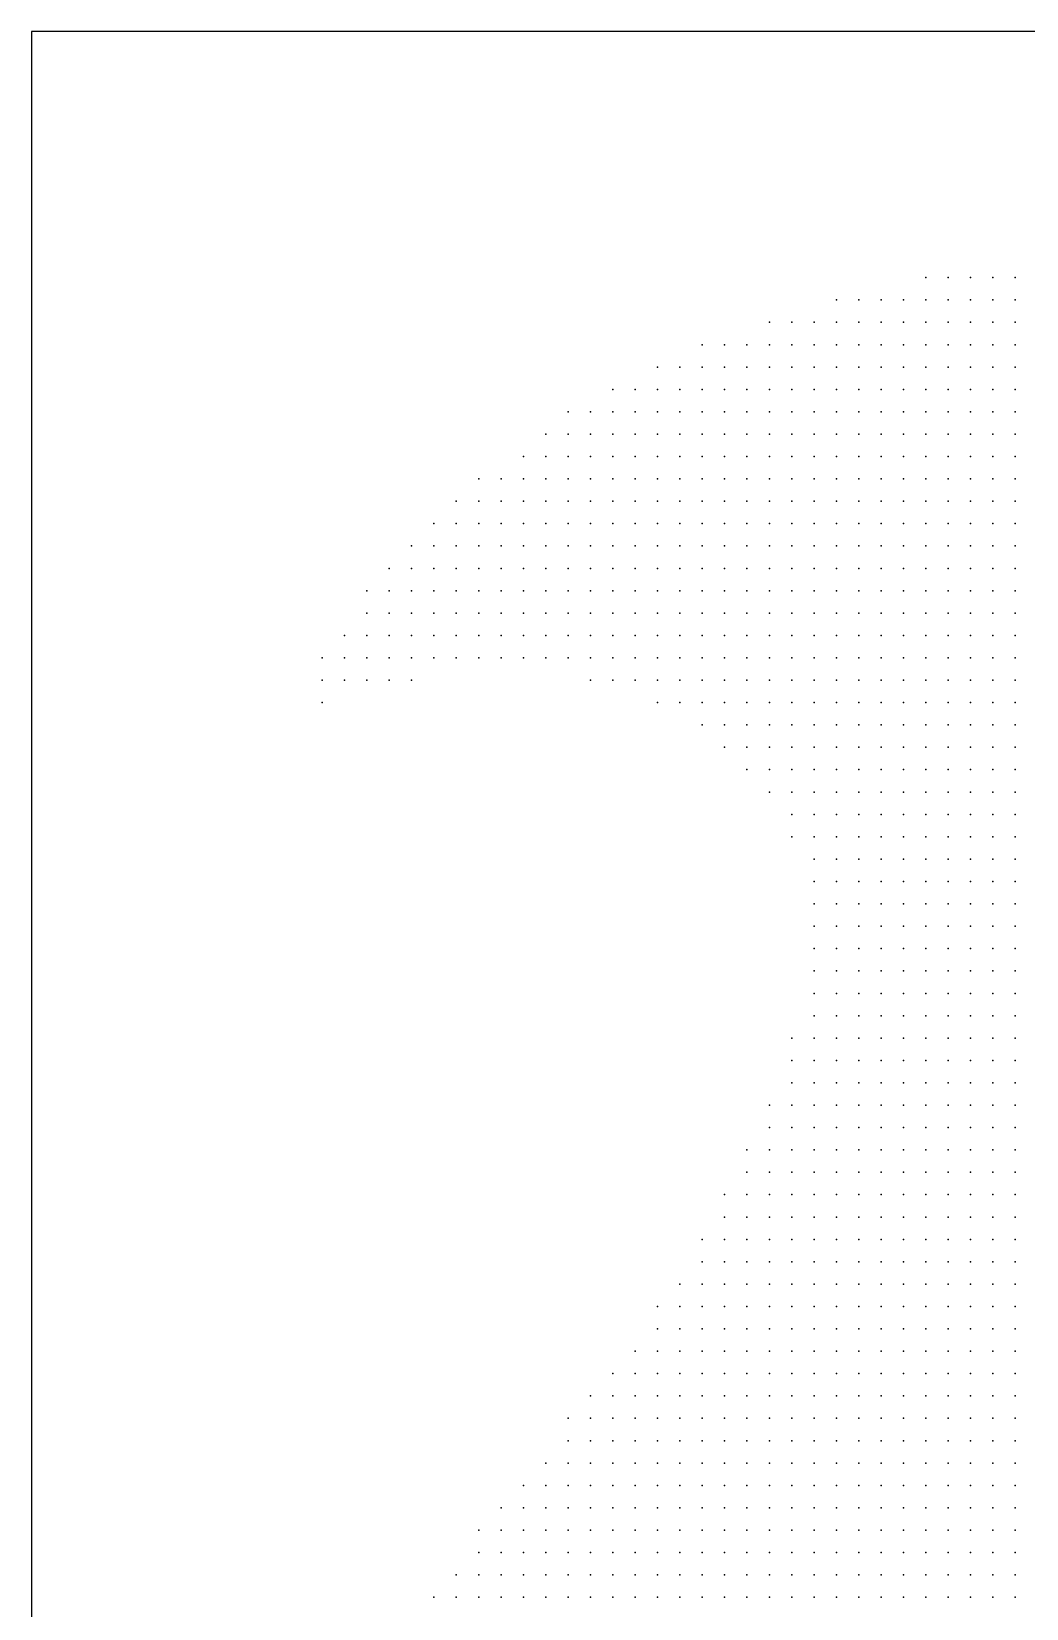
# Model space of a CAD drawing. Header units: millimetres. Extents: x 2848 to 6961, y 1568 to 7914.
# Drawn here: x 2998.3 to 3042.8, y 1649.8 to 1720.3 of the extents above; entities that cross this region are included whole.
import ezdxf

# ---------------------------------------------------------------- set-up
doc = ezdxf.new("R2010")
doc.units = ezdxf.units.MM
doc.header["$PDSIZE"] = -2

msp = doc.modelspace()

# ---------------------------------------------------------------- linework, layer by layer
msp.add_lwpolyline([(2998.282, 1580.289), (3138.282, 1580.289), (3138.282, 1720.289), (2998.282, 1720.289)], close=True)
at = {"color": 30, "true_color": 0xf0820b}
for p in [(3038.282, 1709.289), (3039.282, 1709.289), (3040.282, 1709.289), (3041.282, 1709.289), (3042.282, 1709.289), (3034.282, 1708.289), (3035.282, 1708.289), (3036.282, 1708.289), (3037.282, 1708.289), (3038.282, 1708.289), (3039.282, 1708.289), (3040.282, 1708.289), (3041.282, 1708.289), (3042.282, 1708.289), (3031.282, 1707.289), (3032.282, 1707.289), (3033.282, 1707.289), (3034.282, 1707.289), (3035.282, 1707.289), (3036.282, 1707.289), (3037.282, 1707.289), (3038.282, 1707.289), (3039.282, 1707.289), (3040.282, 1707.289), (3041.282, 1707.289), (3042.282, 1707.289), (3028.282, 1706.289), (3029.282, 1706.289), (3030.282, 1706.289), (3031.282, 1706.289), (3032.282, 1706.289), (3033.282, 1706.289), (3034.282, 1706.289), (3035.282, 1706.289), (3036.282, 1706.289), (3037.282, 1706.289), (3038.282, 1706.289), (3039.282, 1706.289), (3040.282, 1706.289), (3041.282, 1706.289), (3042.282, 1706.289), (3026.282, 1705.289), (3027.282, 1705.289), (3028.282, 1705.289), (3029.282, 1705.289), (3030.282, 1705.289), (3031.282, 1705.289), (3032.282, 1705.289), (3033.282, 1705.289), (3034.282, 1705.289), (3035.282, 1705.289), (3036.282, 1705.289), (3037.282, 1705.289), (3038.282, 1705.289), (3039.282, 1705.289), (3040.282, 1705.289), (3041.282, 1705.289), (3042.282, 1705.289), (3024.282, 1704.289), (3025.282, 1704.289), (3026.282, 1704.289), (3027.282, 1704.289), (3028.282, 1704.289), (3029.282, 1704.289), (3030.282, 1704.289), (3031.282, 1704.289), (3032.282, 1704.289), (3033.282, 1704.289), (3034.282, 1704.289), (3035.282, 1704.289), (3036.282, 1704.289), (3037.282, 1704.289), (3038.282, 1704.289), (3039.282, 1704.289), (3040.282, 1704.289), (3041.282, 1704.289), (3042.282, 1704.289), (3022.282, 1703.289), (3023.282, 1703.289), (3024.282, 1703.289), (3025.282, 1703.289), (3026.282, 1703.289), (3027.282, 1703.289), (3028.282, 1703.289), (3029.282, 1703.289), (3030.282, 1703.289), (3031.282, 1703.289), (3032.282, 1703.289), (3033.282, 1703.289), (3034.282, 1703.289), (3035.282, 1703.289), (3036.282, 1703.289), (3037.282, 1703.289), (3038.282, 1703.289), (3039.282, 1703.289), (3040.282, 1703.289), (3041.282, 1703.289), (3042.282, 1703.289), (3021.282, 1702.289), (3022.282, 1702.289), (3023.282, 1702.289), (3024.282, 1702.289), (3025.282, 1702.289), (3026.282, 1702.289), (3027.282, 1702.289), (3028.282, 1702.289), (3029.282, 1702.289), (3030.282, 1702.289), (3031.282, 1702.289), (3032.282, 1702.289), (3033.282, 1702.289), (3034.282, 1702.289), (3035.282, 1702.289), (3036.282, 1702.289), (3037.282, 1702.289), (3038.282, 1702.289), (3039.282, 1702.289), (3040.282, 1702.289), (3041.282, 1702.289), (3042.282, 1702.289), (3020.282, 1701.289), (3021.282, 1701.289), (3022.282, 1701.289), (3023.282, 1701.289), (3024.282, 1701.289), (3025.282, 1701.289), (3026.282, 1701.289), (3027.282, 1701.289), (3028.282, 1701.289), (3029.282, 1701.289), (3030.282, 1701.289), (3031.282, 1701.289), (3032.282, 1701.289), (3033.282, 1701.289), (3034.282, 1701.289), (3035.282, 1701.289), (3036.282, 1701.289), (3037.282, 1701.289), (3038.282, 1701.289), (3039.282, 1701.289), (3040.282, 1701.289), (3041.282, 1701.289), (3042.282, 1701.289), (3018.282, 1700.289), (3019.282, 1700.289), (3020.282, 1700.289), (3021.282, 1700.289), (3022.282, 1700.289), (3023.282, 1700.289), (3024.282, 1700.289), (3025.282, 1700.289), (3026.282, 1700.289), (3027.282, 1700.289), (3028.282, 1700.289), (3029.282, 1700.289), (3030.282, 1700.289), (3031.282, 1700.289), (3032.282, 1700.289), (3033.282, 1700.289), (3034.282, 1700.289), (3035.282, 1700.289), (3036.282, 1700.289), (3037.282, 1700.289), (3038.282, 1700.289), (3039.282, 1700.289), (3040.282, 1700.289), (3041.282, 1700.289), (3042.282, 1700.289), (3017.282, 1699.289), (3018.282, 1699.289), (3019.282, 1699.289), (3020.282, 1699.289), (3021.282, 1699.289), (3022.282, 1699.289), (3023.282, 1699.289), (3024.282, 1699.289), (3025.282, 1699.289), (3026.282, 1699.289), (3027.282, 1699.289), (3028.282, 1699.289), (3029.282, 1699.289), (3030.282, 1699.289), (3031.282, 1699.289), (3032.282, 1699.289), (3033.282, 1699.289), (3034.282, 1699.289), (3035.282, 1699.289), (3036.282, 1699.289), (3037.282, 1699.289), (3038.282, 1699.289), (3039.282, 1699.289), (3040.282, 1699.289), (3041.282, 1699.289), (3042.282, 1699.289), (3016.282, 1698.289), (3017.282, 1698.289), (3018.282, 1698.289), (3019.282, 1698.289), (3020.282, 1698.289), (3021.282, 1698.289), (3022.282, 1698.289), (3023.282, 1698.289), (3024.282, 1698.289), (3025.282, 1698.289), (3026.282, 1698.289), (3027.282, 1698.289), (3028.282, 1698.289), (3029.282, 1698.289), (3030.282, 1698.289), (3031.282, 1698.289), (3032.282, 1698.289), (3033.282, 1698.289), (3034.282, 1698.289), (3035.282, 1698.289), (3036.282, 1698.289), (3037.282, 1698.289), (3038.282, 1698.289), (3039.282, 1698.289), (3040.282, 1698.289), (3041.282, 1698.289), (3042.282, 1698.289), (3015.282, 1697.289), (3016.282, 1697.289), (3017.282, 1697.289), (3018.282, 1697.289), (3019.282, 1697.289), (3020.282, 1697.289), (3021.282, 1697.289), (3022.282, 1697.289), (3023.282, 1697.289), (3024.282, 1697.289), (3025.282, 1697.289), (3026.282, 1697.289), (3027.282, 1697.289), (3028.282, 1697.289), (3029.282, 1697.289), (3030.282, 1697.289), (3031.282, 1697.289), (3032.282, 1697.289), (3033.282, 1697.289), (3034.282, 1697.289), (3035.282, 1697.289), (3036.282, 1697.289), (3037.282, 1697.289), (3038.282, 1697.289), (3039.282, 1697.289), (3040.282, 1697.289), (3041.282, 1697.289), (3042.282, 1697.289), (3014.282, 1696.289), (3015.282, 1696.289), (3016.282, 1696.289), (3017.282, 1696.289), (3018.282, 1696.289), (3019.282, 1696.289), (3020.282, 1696.289), (3021.282, 1696.289), (3022.282, 1696.289), (3023.282, 1696.289), (3024.282, 1696.289), (3025.282, 1696.289), (3026.282, 1696.289), (3027.282, 1696.289), (3028.282, 1696.289), (3029.282, 1696.289), (3030.282, 1696.289), (3031.282, 1696.289), (3032.282, 1696.289), (3033.282, 1696.289), (3034.282, 1696.289), (3035.282, 1696.289), (3036.282, 1696.289), (3037.282, 1696.289), (3038.282, 1696.289), (3039.282, 1696.289), (3040.282, 1696.289), (3041.282, 1696.289), (3042.282, 1696.289), (3013.282, 1695.289), (3014.282, 1695.289), (3015.282, 1695.289), (3016.282, 1695.289), (3017.282, 1695.289), (3018.282, 1695.289), (3019.282, 1695.289), (3020.282, 1695.289), (3021.282, 1695.289), (3022.282, 1695.289), (3023.282, 1695.289), (3024.282, 1695.289), (3025.282, 1695.289), (3026.282, 1695.289), (3027.282, 1695.289), (3028.282, 1695.289), (3029.282, 1695.289), (3030.282, 1695.289), (3031.282, 1695.289), (3032.282, 1695.289), (3033.282, 1695.289), (3034.282, 1695.289), (3035.282, 1695.289), (3036.282, 1695.289), (3037.282, 1695.289), (3038.282, 1695.289), (3039.282, 1695.289), (3040.282, 1695.289), (3041.282, 1695.289), (3042.282, 1695.289), (3013.282, 1694.289), (3014.282, 1694.289), (3015.282, 1694.289), (3016.282, 1694.289), (3017.282, 1694.289), (3018.282, 1694.289), (3019.282, 1694.289), (3020.282, 1694.289), (3021.282, 1694.289), (3022.282, 1694.289), (3023.282, 1694.289), (3024.282, 1694.289), (3025.282, 1694.289), (3026.282, 1694.289), (3027.282, 1694.289), (3028.282, 1694.289), (3029.282, 1694.289), (3030.282, 1694.289), (3031.282, 1694.289), (3032.282, 1694.289), (3033.282, 1694.289), (3034.282, 1694.289), (3035.282, 1694.289), (3036.282, 1694.289), (3037.282, 1694.289), (3038.282, 1694.289), (3039.282, 1694.289), (3040.282, 1694.289), (3041.282, 1694.289), (3042.282, 1694.289), (3012.282, 1693.289), (3013.282, 1693.289), (3014.282, 1693.289), (3015.282, 1693.289), (3016.282, 1693.289), (3017.282, 1693.289), (3018.282, 1693.289), (3019.282, 1693.289), (3020.282, 1693.289), (3021.282, 1693.289), (3022.282, 1693.289), (3023.282, 1693.289), (3024.282, 1693.289), (3025.282, 1693.289), (3026.282, 1693.289), (3027.282, 1693.289), (3028.282, 1693.289), (3029.282, 1693.289), (3030.282, 1693.289), (3031.282, 1693.289), (3032.282, 1693.289), (3033.282, 1693.289), (3034.282, 1693.289), (3035.282, 1693.289), (3036.282, 1693.289), (3037.282, 1693.289), (3038.282, 1693.289), (3039.282, 1693.289), (3040.282, 1693.289), (3041.282, 1693.289), (3042.282, 1693.289), (3011.282, 1692.289), (3012.282, 1692.289), (3013.282, 1692.289), (3014.282, 1692.289), (3015.282, 1692.289), (3016.282, 1692.289), (3017.282, 1692.289), (3018.282, 1692.289), (3019.282, 1692.289), (3020.282, 1692.289), (3021.282, 1692.289), (3022.282, 1692.289), (3023.282, 1692.289), (3024.282, 1692.289), (3025.282, 1692.289), (3026.282, 1692.289), (3027.282, 1692.289), (3028.282, 1692.289), (3029.282, 1692.289), (3030.282, 1692.289), (3031.282, 1692.289), (3032.282, 1692.289), (3033.282, 1692.289), (3034.282, 1692.289), (3035.282, 1692.289), (3036.282, 1692.289), (3037.282, 1692.289), (3038.282, 1692.289), (3039.282, 1692.289), (3040.282, 1692.289), (3041.282, 1692.289), (3042.282, 1692.289), (3011.282, 1691.289), (3012.282, 1691.289), (3013.282, 1691.289), (3014.282, 1691.289), (3015.282, 1691.289), (3023.282, 1691.289), (3024.282, 1691.289), (3025.282, 1691.289), (3026.282, 1691.289), (3027.282, 1691.289), (3028.282, 1691.289), (3029.282, 1691.289), (3030.282, 1691.289), (3031.282, 1691.289), (3032.282, 1691.289), (3033.282, 1691.289), (3034.282, 1691.289), (3035.282, 1691.289), (3036.282, 1691.289), (3037.282, 1691.289), (3038.282, 1691.289), (3039.282, 1691.289), (3040.282, 1691.289), (3041.282, 1691.289), (3042.282, 1691.289), (3011.282, 1690.289), (3026.282, 1690.289), (3027.282, 1690.289), (3028.282, 1690.289), (3029.282, 1690.289), (3030.282, 1690.289), (3031.282, 1690.289), (3032.282, 1690.289), (3033.282, 1690.289), (3034.282, 1690.289), (3035.282, 1690.289), (3036.282, 1690.289), (3037.282, 1690.289), (3038.282, 1690.289), (3039.282, 1690.289), (3040.282, 1690.289), (3041.282, 1690.289), (3042.282, 1690.289), (3028.282, 1689.289), (3029.282, 1689.289), (3030.282, 1689.289), (3031.282, 1689.289), (3032.282, 1689.289), (3033.282, 1689.289), (3034.282, 1689.289), (3035.282, 1689.289), (3036.282, 1689.289), (3037.282, 1689.289), (3038.282, 1689.289), (3039.282, 1689.289), (3040.282, 1689.289), (3041.282, 1689.289), (3042.282, 1689.289), (3029.282, 1688.289), (3030.282, 1688.289), (3031.282, 1688.289), (3032.282, 1688.289), (3033.282, 1688.289), (3034.282, 1688.289), (3035.282, 1688.289), (3036.282, 1688.289), (3037.282, 1688.289), (3038.282, 1688.289), (3039.282, 1688.289), (3040.282, 1688.289), (3041.282, 1688.289), (3042.282, 1688.289), (3030.282, 1687.289), (3031.282, 1687.289), (3032.282, 1687.289), (3033.282, 1687.289), (3034.282, 1687.289), (3035.282, 1687.289), (3036.282, 1687.289), (3037.282, 1687.289), (3038.282, 1687.289), (3039.282, 1687.289), (3040.282, 1687.289), (3041.282, 1687.289), (3042.282, 1687.289), (3031.282, 1686.289), (3032.282, 1686.289), (3033.282, 1686.289), (3034.282, 1686.289), (3035.282, 1686.289), (3036.282, 1686.289), (3037.282, 1686.289), (3038.282, 1686.289), (3039.282, 1686.289), (3040.282, 1686.289), (3041.282, 1686.289), (3042.282, 1686.289), (3032.282, 1685.289), (3033.282, 1685.289), (3034.282, 1685.289), (3035.282, 1685.289), (3036.282, 1685.289), (3037.282, 1685.289), (3038.282, 1685.289), (3039.282, 1685.289), (3040.282, 1685.289), (3041.282, 1685.289), (3042.282, 1685.289), (3032.282, 1684.289), (3033.282, 1684.289), (3034.282, 1684.289), (3035.282, 1684.289), (3036.282, 1684.289), (3037.282, 1684.289), (3038.282, 1684.289), (3039.282, 1684.289), (3040.282, 1684.289), (3041.282, 1684.289), (3042.282, 1684.289), (3033.282, 1683.289), (3034.282, 1683.289), (3035.282, 1683.289), (3036.282, 1683.289), (3037.282, 1683.289), (3038.282, 1683.289), (3039.282, 1683.289), (3040.282, 1683.289), (3041.282, 1683.289), (3042.282, 1683.289), (3033.282, 1682.289), (3034.282, 1682.289), (3035.282, 1682.289), (3036.282, 1682.289), (3037.282, 1682.289), (3038.282, 1682.289), (3039.282, 1682.289), (3040.282, 1682.289), (3041.282, 1682.289), (3042.282, 1682.289), (3033.282, 1681.289), (3034.282, 1681.289), (3035.282, 1681.289), (3036.282, 1681.289), (3037.282, 1681.289), (3038.282, 1681.289), (3039.282, 1681.289), (3040.282, 1681.289), (3041.282, 1681.289), (3042.282, 1681.289), (3033.282, 1680.289), (3034.282, 1680.289), (3035.282, 1680.289), (3036.282, 1680.289), (3037.282, 1680.289), (3038.282, 1680.289), (3039.282, 1680.289), (3040.282, 1680.289), (3041.282, 1680.289), (3042.282, 1680.289), (3033.282, 1679.289), (3034.282, 1679.289), (3035.282, 1679.289), (3036.282, 1679.289), (3037.282, 1679.289), (3038.282, 1679.289), (3039.282, 1679.289), (3040.282, 1679.289), (3041.282, 1679.289), (3042.282, 1679.289), (3033.282, 1678.289), (3034.282, 1678.289), (3035.282, 1678.289), (3036.282, 1678.289), (3037.282, 1678.289), (3038.282, 1678.289), (3039.282, 1678.289), (3040.282, 1678.289), (3041.282, 1678.289), (3042.282, 1678.289), (3033.282, 1677.289), (3034.282, 1677.289), (3035.282, 1677.289), (3036.282, 1677.289), (3037.282, 1677.289), (3038.282, 1677.289), (3039.282, 1677.289), (3040.282, 1677.289), (3041.282, 1677.289), (3042.282, 1677.289), (3033.282, 1676.289), (3034.282, 1676.289), (3035.282, 1676.289), (3036.282, 1676.289), (3037.282, 1676.289), (3038.282, 1676.289), (3039.282, 1676.289), (3040.282, 1676.289), (3041.282, 1676.289), (3042.282, 1676.289), (3032.282, 1675.289), (3033.282, 1675.289), (3034.282, 1675.289), (3035.282, 1675.289), (3036.282, 1675.289), (3037.282, 1675.289), (3038.282, 1675.289), (3039.282, 1675.289), (3040.282, 1675.289), (3041.282, 1675.289), (3042.282, 1675.289), (3032.282, 1674.289), (3033.282, 1674.289), (3034.282, 1674.289), (3035.282, 1674.289), (3036.282, 1674.289), (3037.282, 1674.289), (3038.282, 1674.289), (3039.282, 1674.289), (3040.282, 1674.289), (3041.282, 1674.289), (3042.282, 1674.289), (3032.282, 1673.289), (3033.282, 1673.289), (3034.282, 1673.289), (3035.282, 1673.289), (3036.282, 1673.289), (3037.282, 1673.289), (3038.282, 1673.289), (3039.282, 1673.289), (3040.282, 1673.289), (3041.282, 1673.289), (3042.282, 1673.289), (3031.282, 1672.289), (3032.282, 1672.289), (3033.282, 1672.289), (3034.282, 1672.289), (3035.282, 1672.289), (3036.282, 1672.289), (3037.282, 1672.289), (3038.282, 1672.289), (3039.282, 1672.289), (3040.282, 1672.289), (3041.282, 1672.289), (3042.282, 1672.289), (3031.282, 1671.289), (3032.282, 1671.289), (3033.282, 1671.289), (3034.282, 1671.289), (3035.282, 1671.289), (3036.282, 1671.289), (3037.282, 1671.289), (3038.282, 1671.289), (3039.282, 1671.289), (3040.282, 1671.289), (3041.282, 1671.289), (3042.282, 1671.289), (3030.282, 1670.289), (3031.282, 1670.289), (3032.282, 1670.289), (3033.282, 1670.289), (3034.282, 1670.289), (3035.282, 1670.289), (3036.282, 1670.289), (3037.282, 1670.289), (3038.282, 1670.289), (3039.282, 1670.289), (3040.282, 1670.289), (3041.282, 1670.289), (3042.282, 1670.289), (3030.282, 1669.289), (3031.282, 1669.289), (3032.282, 1669.289), (3033.282, 1669.289), (3034.282, 1669.289), (3035.282, 1669.289), (3036.282, 1669.289), (3037.282, 1669.289), (3038.282, 1669.289), (3039.282, 1669.289), (3040.282, 1669.289), (3041.282, 1669.289), (3042.282, 1669.289), (3029.282, 1668.289), (3030.282, 1668.289), (3031.282, 1668.289), (3032.282, 1668.289), (3033.282, 1668.289), (3034.282, 1668.289), (3035.282, 1668.289), (3036.282, 1668.289), (3037.282, 1668.289), (3038.282, 1668.289), (3039.282, 1668.289), (3040.282, 1668.289), (3041.282, 1668.289), (3042.282, 1668.289), (3029.282, 1667.289), (3030.282, 1667.289), (3031.282, 1667.289), (3032.282, 1667.289), (3033.282, 1667.289), (3034.282, 1667.289), (3035.282, 1667.289), (3036.282, 1667.289), (3037.282, 1667.289), (3038.282, 1667.289), (3039.282, 1667.289), (3040.282, 1667.289), (3041.282, 1667.289), (3042.282, 1667.289), (3028.282, 1666.289), (3029.282, 1666.289), (3030.282, 1666.289), (3031.282, 1666.289), (3032.282, 1666.289), (3033.282, 1666.289), (3034.282, 1666.289), (3035.282, 1666.289), (3036.282, 1666.289), (3037.282, 1666.289), (3038.282, 1666.289), (3039.282, 1666.289), (3040.282, 1666.289), (3041.282, 1666.289), (3042.282, 1666.289), (3028.282, 1665.289), (3029.282, 1665.289), (3030.282, 1665.289), (3031.282, 1665.289), (3032.282, 1665.289), (3033.282, 1665.289), (3034.282, 1665.289), (3035.282, 1665.289), (3036.282, 1665.289), (3037.282, 1665.289), (3038.282, 1665.289), (3039.282, 1665.289), (3040.282, 1665.289), (3041.282, 1665.289), (3042.282, 1665.289), (3027.282, 1664.289), (3028.282, 1664.289), (3029.282, 1664.289), (3030.282, 1664.289), (3031.282, 1664.289), (3032.282, 1664.289), (3033.282, 1664.289), (3034.282, 1664.289), (3035.282, 1664.289), (3036.282, 1664.289), (3037.282, 1664.289), (3038.282, 1664.289), (3039.282, 1664.289), (3040.282, 1664.289), (3041.282, 1664.289), (3042.282, 1664.289), (3026.282, 1663.289), (3027.282, 1663.289), (3028.282, 1663.289), (3029.282, 1663.289), (3030.282, 1663.289), (3031.282, 1663.289), (3032.282, 1663.289), (3033.282, 1663.289), (3034.282, 1663.289), (3035.282, 1663.289), (3036.282, 1663.289), (3037.282, 1663.289), (3038.282, 1663.289), (3039.282, 1663.289), (3040.282, 1663.289), (3041.282, 1663.289), (3042.282, 1663.289), (3026.282, 1662.289), (3027.282, 1662.289), (3028.282, 1662.289), (3029.282, 1662.289), (3030.282, 1662.289), (3031.282, 1662.289), (3032.282, 1662.289), (3033.282, 1662.289), (3034.282, 1662.289), (3035.282, 1662.289), (3036.282, 1662.289), (3037.282, 1662.289), (3038.282, 1662.289), (3039.282, 1662.289), (3040.282, 1662.289), (3041.282, 1662.289), (3042.282, 1662.289), (3025.282, 1661.289), (3026.282, 1661.289), (3027.282, 1661.289), (3028.282, 1661.289), (3029.282, 1661.289), (3030.282, 1661.289), (3031.282, 1661.289), (3032.282, 1661.289), (3033.282, 1661.289), (3034.282, 1661.289), (3035.282, 1661.289), (3036.282, 1661.289), (3037.282, 1661.289), (3038.282, 1661.289), (3039.282, 1661.289), (3040.282, 1661.289), (3041.282, 1661.289), (3042.282, 1661.289), (3024.282, 1660.289), (3025.282, 1660.289), (3026.282, 1660.289), (3027.282, 1660.289), (3028.282, 1660.289), (3029.282, 1660.289), (3030.282, 1660.289), (3031.282, 1660.289), (3032.282, 1660.289), (3033.282, 1660.289), (3034.282, 1660.289), (3035.282, 1660.289), (3036.282, 1660.289), (3037.282, 1660.289), (3038.282, 1660.289), (3039.282, 1660.289), (3040.282, 1660.289), (3041.282, 1660.289), (3042.282, 1660.289), (3023.282, 1659.289), (3024.282, 1659.289), (3025.282, 1659.289), (3026.282, 1659.289), (3027.282, 1659.289), (3028.282, 1659.289), (3029.282, 1659.289), (3030.282, 1659.289), (3031.282, 1659.289), (3032.282, 1659.289), (3033.282, 1659.289), (3034.282, 1659.289), (3035.282, 1659.289), (3036.282, 1659.289), (3037.282, 1659.289), (3038.282, 1659.289), (3039.282, 1659.289), (3040.282, 1659.289), (3041.282, 1659.289), (3042.282, 1659.289), (3022.282, 1658.289), (3023.282, 1658.289), (3024.282, 1658.289), (3025.282, 1658.289), (3026.282, 1658.289), (3027.282, 1658.289), (3028.282, 1658.289), (3029.282, 1658.289), (3030.282, 1658.289), (3031.282, 1658.289), (3032.282, 1658.289), (3033.282, 1658.289), (3034.282, 1658.289), (3035.282, 1658.289), (3036.282, 1658.289), (3037.282, 1658.289), (3038.282, 1658.289), (3039.282, 1658.289), (3040.282, 1658.289), (3041.282, 1658.289), (3042.282, 1658.289), (3022.282, 1657.289), (3023.282, 1657.289), (3024.282, 1657.289), (3025.282, 1657.289), (3026.282, 1657.289), (3027.282, 1657.289), (3028.282, 1657.289), (3029.282, 1657.289), (3030.282, 1657.289), (3031.282, 1657.289), (3032.282, 1657.289), (3033.282, 1657.289), (3034.282, 1657.289), (3035.282, 1657.289), (3036.282, 1657.289), (3037.282, 1657.289), (3038.282, 1657.289), (3039.282, 1657.289), (3040.282, 1657.289), (3041.282, 1657.289), (3042.282, 1657.289), (3021.282, 1656.289), (3022.282, 1656.289), (3023.282, 1656.289), (3024.282, 1656.289), (3025.282, 1656.289), (3026.282, 1656.289), (3027.282, 1656.289), (3028.282, 1656.289), (3029.282, 1656.289), (3030.282, 1656.289), (3031.282, 1656.289), (3032.282, 1656.289), (3033.282, 1656.289), (3034.282, 1656.289), (3035.282, 1656.289), (3036.282, 1656.289), (3037.282, 1656.289), (3038.282, 1656.289), (3039.282, 1656.289), (3040.282, 1656.289), (3041.282, 1656.289), (3042.282, 1656.289), (3020.282, 1655.289), (3021.282, 1655.289), (3022.282, 1655.289), (3023.282, 1655.289), (3024.282, 1655.289), (3025.282, 1655.289), (3026.282, 1655.289), (3027.282, 1655.289), (3028.282, 1655.289), (3029.282, 1655.289), (3030.282, 1655.289), (3031.282, 1655.289), (3032.282, 1655.289), (3033.282, 1655.289), (3034.282, 1655.289), (3035.282, 1655.289), (3036.282, 1655.289), (3037.282, 1655.289), (3038.282, 1655.289), (3039.282, 1655.289), (3040.282, 1655.289), (3041.282, 1655.289), (3042.282, 1655.289), (3019.282, 1654.289), (3020.282, 1654.289), (3021.282, 1654.289), (3022.282, 1654.289), (3023.282, 1654.289), (3024.282, 1654.289), (3025.282, 1654.289), (3026.282, 1654.289), (3027.282, 1654.289), (3028.282, 1654.289), (3029.282, 1654.289), (3030.282, 1654.289), (3031.282, 1654.289), (3032.282, 1654.289), (3033.282, 1654.289), (3034.282, 1654.289), (3035.282, 1654.289), (3036.282, 1654.289), (3037.282, 1654.289), (3038.282, 1654.289), (3039.282, 1654.289), (3040.282, 1654.289), (3041.282, 1654.289), (3042.282, 1654.289), (3018.282, 1653.289), (3019.282, 1653.289), (3020.282, 1653.289), (3021.282, 1653.289), (3022.282, 1653.289), (3023.282, 1653.289), (3024.282, 1653.289), (3025.282, 1653.289), (3026.282, 1653.289), (3027.282, 1653.289), (3028.282, 1653.289), (3029.282, 1653.289), (3030.282, 1653.289), (3031.282, 1653.289), (3032.282, 1653.289), (3033.282, 1653.289), (3034.282, 1653.289), (3035.282, 1653.289), (3036.282, 1653.289), (3037.282, 1653.289), (3038.282, 1653.289), (3039.282, 1653.289), (3040.282, 1653.289), (3041.282, 1653.289), (3042.282, 1653.289), (3018.282, 1652.289), (3019.282, 1652.289), (3020.282, 1652.289), (3021.282, 1652.289), (3022.282, 1652.289), (3023.282, 1652.289), (3024.282, 1652.289), (3025.282, 1652.289), (3026.282, 1652.289), (3027.282, 1652.289), (3028.282, 1652.289), (3029.282, 1652.289), (3030.282, 1652.289), (3031.282, 1652.289), (3032.282, 1652.289), (3033.282, 1652.289), (3034.282, 1652.289), (3035.282, 1652.289), (3036.282, 1652.289), (3037.282, 1652.289), (3038.282, 1652.289), (3039.282, 1652.289), (3040.282, 1652.289), (3041.282, 1652.289), (3042.282, 1652.289), (3017.282, 1651.289), (3018.282, 1651.289), (3019.282, 1651.289), (3020.282, 1651.289), (3021.282, 1651.289), (3022.282, 1651.289), (3023.282, 1651.289), (3024.282, 1651.289), (3025.282, 1651.289), (3026.282, 1651.289), (3027.282, 1651.289), (3028.282, 1651.289), (3029.282, 1651.289), (3030.282, 1651.289), (3031.282, 1651.289), (3032.282, 1651.289), (3033.282, 1651.289), (3034.282, 1651.289), (3035.282, 1651.289), (3036.282, 1651.289), (3037.282, 1651.289), (3038.282, 1651.289), (3039.282, 1651.289), (3040.282, 1651.289), (3041.282, 1651.289), (3042.282, 1651.289), (3016.282, 1650.289), (3017.282, 1650.289), (3018.282, 1650.289), (3019.282, 1650.289), (3020.282, 1650.289), (3021.282, 1650.289), (3022.282, 1650.289), (3023.282, 1650.289), (3024.282, 1650.289), (3025.282, 1650.289), (3026.282, 1650.289), (3027.282, 1650.289), (3028.282, 1650.289), (3029.282, 1650.289), (3030.282, 1650.289), (3031.282, 1650.289), (3032.282, 1650.289), (3033.282, 1650.289), (3034.282, 1650.289), (3035.282, 1650.289), (3036.282, 1650.289), (3037.282, 1650.289), (3038.282, 1650.289), (3039.282, 1650.289), (3040.282, 1650.289), (3041.282, 1650.289), (3042.282, 1650.289)]:
    msp.add_point(p, dxfattribs=at)

doc.saveas('drawing.dxf')
